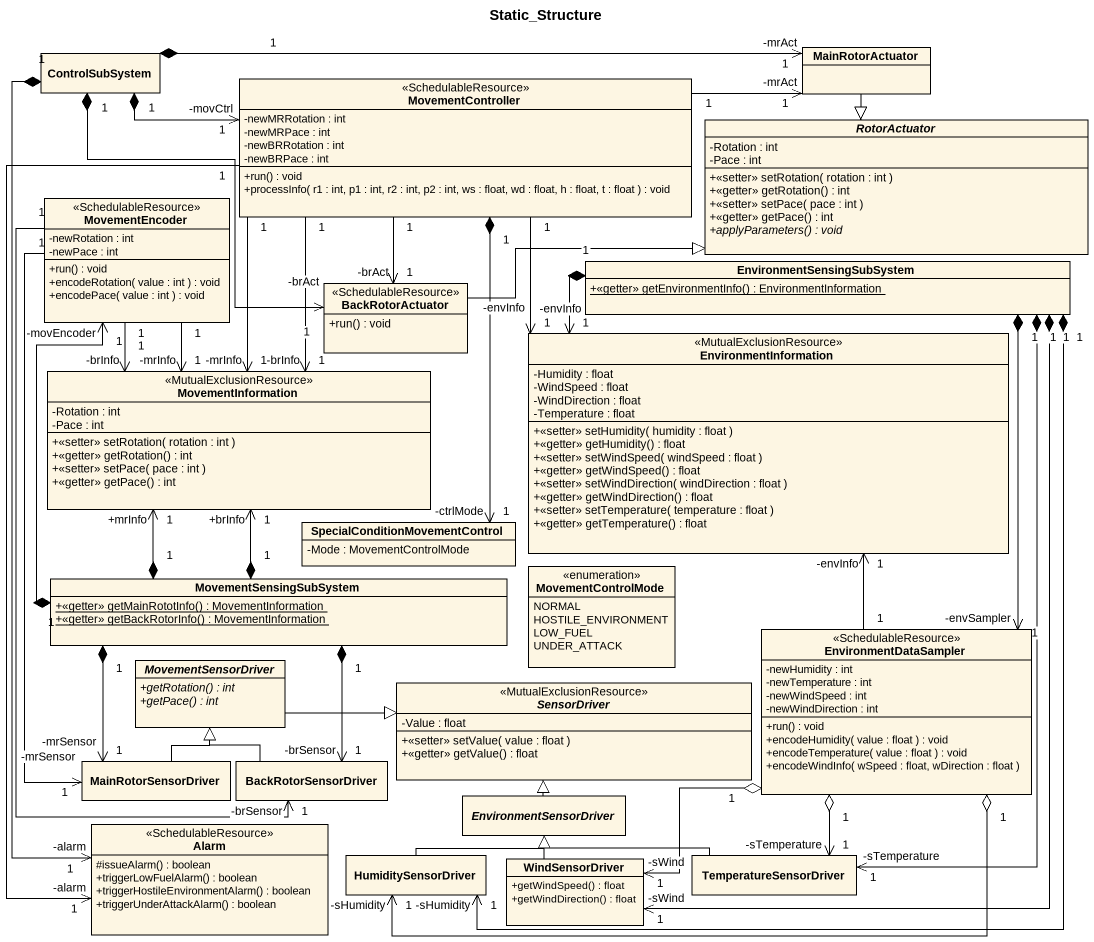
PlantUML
@startuml
title Static_Structure
hide circle
hide empty members
skinparam classAttributeIconSize 0
class MainRotorActuator
class ControlSubSystem
class MovementController <<SchedulableResource>> {
  -newMRRotation : int
  -newMRPace : int
  -newBRRotation : int
  -newBRPace : int
  +run() : void
  +processInfo( r1 : int, p1 : int, r2 : int, p2 : int, ws : float, wd : float, h : float, t : float ) : void
}
abstract class RotorActuator {
  -Rotation : int
  -Pace : int
  +<<setter>> setRotation( rotation : int )
  +<<getter>> getRotation() : int
  +<<setter>> setPace( pace : int )
  +<<getter>> getPace() : int
  {abstract} +applyParameters() : void
}
class MovementEncoder <<SchedulableResource>> {
  -newRotation : int
  -newPace : int
  +run() : void
  +encodeRotation( value : int ) : void
  +encodePace( value : int ) : void
}
class BackRotorActuator <<SchedulableResource>> {
  +run() : void
}
class EnvironmentSensingSubSystem {
  {static} +<<getter>> getEnvironmentInfo() : EnvironmentInformation
}
class MovementInformation <<MutualExclusionResource>> {
  -Rotation : int
  -Pace : int
  +<<setter>> setRotation( rotation : int )
  +<<getter>> getRotation() : int
  +<<setter>> setPace( pace : int )
  +<<getter>> getPace() : int
}
class EnvironmentInformation <<MutualExclusionResource>> {
  -Humidity : float
  -WindSpeed : float
  -WindDirection : float
  -Temperature : float
  +<<setter>> setHumidity( humidity : float )
  +<<getter>> getHumidity() : float
  +<<setter>> setWindSpeed( windSpeed : float )
  +<<getter>> getWindSpeed() : float
  +<<setter>> setWindDirection( windDirection : float )
  +<<getter>> getWindDirection() : float
  +<<setter>> setTemperature( temperature : float )
  +<<getter>> getTemperature() : float
}
class "SpecialConditionMovementControl" as SpecialConditionMovementCont {
  -Mode : MovementControlMode
}
enum MovementControlMode {
  NORMAL
  HOSTILE_ENVIRONMENT
  LOW_FUEL
  UNDER_ATTACK
}
class MovementSensingSubSystem {
  {static} +<<getter>> getMainRototInfo() : MovementInformation
  {static} +<<getter>> getBackRotorInfo() : MovementInformation
}
abstract class MovementSensorDriver {
  {abstract} +getRotation() : int
  {abstract} +getPace() : int
}
class EnvironmentDataSampler <<SchedulableResource>> {
  -newHumidity : int
  -newTemperature : int
  -newWindSpeed : int
  -newWindDirection : int
  +run() : void
  +encodeHumidity( value : float ) : void
  +encodeTemperature( value : float ) : void
  +encodeWindInfo( wSpeed : float, wDirection : float )
}
abstract class SensorDriver <<MutualExclusionResource>> {
  -Value : float
  +<<setter>> setValue( value : float )
  +<<getter>> getValue() : float
}
class MainRotorSensorDriver
class BackRotorSensorDriver
abstract class EnvironmentSensorDriver
class Alarm <<SchedulableResource>> {
  #issueAlarm() : boolean
  +triggerLowFuelAlarm() : boolean
  +triggerHostileEnvironmentAlarm() : boolean
  +triggerUnderAttackAlarm() : boolean
}
class HumiditySensorDriver
class WindSensorDriver {
  +getWindSpeed() : float
  +getWindDirection() : float
}
class TemperatureSensorDriver
MainRotorActuator --|> RotorActuator
ControlSubSystem "1" *-right-> "-mrAct\n1" MainRotorActuator
ControlSubSystem "1" *-right-> "-movCtrl\n1" MovementController
ControlSubSystem "1" *--> "-brAct\n1" BackRotorActuator
ControlSubSystem "1" *--> "1\n-alarm" Alarm
MovementController "1" -right-> "-mrAct\n1" MainRotorActuator
MovementController "1" --> "-brAct\n1" BackRotorActuator
MovementController "1" --> "-mrInfo\n1" MovementInformation
MovementController "1" --> "-brInfo\n1" MovementInformation
MovementController "1" --> "1\n-envInfo" EnvironmentInformation
MovementController "1" *--> "-ctrlMode\n1" SpecialConditionMovementCont
MovementController "1" --> "-alarm\n1" Alarm
MovementEncoder "1" --> "1\n-mrInfo" MovementInformation
MovementEncoder "1" --> "-brInfo\n1" MovementInformation
MovementEncoder "1" --> "1\n-mrSensor" MainRotorSensorDriver
MovementEncoder "1" --> "1\n-brSensor" BackRotorSensorDriver
BackRotorActuator -right-|> RotorActuator
EnvironmentSensingSubSystem "1" *--> "1\n-envInfo" EnvironmentInformation
EnvironmentSensingSubSystem "1" *--> "1\n-envSampler" EnvironmentDataSampler
EnvironmentSensingSubSystem "1" *--> "-sHumidity\n1" HumiditySensorDriver
EnvironmentSensingSubSystem "1" *--> "-sWind\n1" WindSensorDriver
EnvironmentSensingSubSystem "1" *--> "-sTemperature\n1" TemperatureSensorDriver
MovementSensingSubSystem "1" *-up-> "1\n-movEncoder" MovementEncoder
MovementSensingSubSystem "1" *-up-> "1\n+brInfo" MovementInformation
MovementSensingSubSystem "1" *-up-> "+mrInfo\n1" MovementInformation
MovementSensingSubSystem "1" *--> "-mrSensor\n1" MainRotorSensorDriver
MovementSensingSubSystem "1" *--> "-brSensor\n1" BackRotorSensorDriver
MovementSensorDriver -right-|> SensorDriver
EnvironmentDataSampler "1" -up-> "1\n-envInfo" EnvironmentInformation
EnvironmentDataSampler "1" o-left-> "-sHumidity\n1" HumiditySensorDriver
EnvironmentDataSampler "1" o-left-> "1\n-sWind" WindSensorDriver
EnvironmentDataSampler "1" o--> "-sTemperature\n1" TemperatureSensorDriver
MainRotorSensorDriver -up-|> MovementSensorDriver
BackRotorSensorDriver -up-|> MovementSensorDriver
EnvironmentSensorDriver -up-|> SensorDriver
HumiditySensorDriver -right-|> EnvironmentSensorDriver
WindSensorDriver -up-|> EnvironmentSensorDriver
TemperatureSensorDriver -left-|> EnvironmentSensorDriver
@enduml
